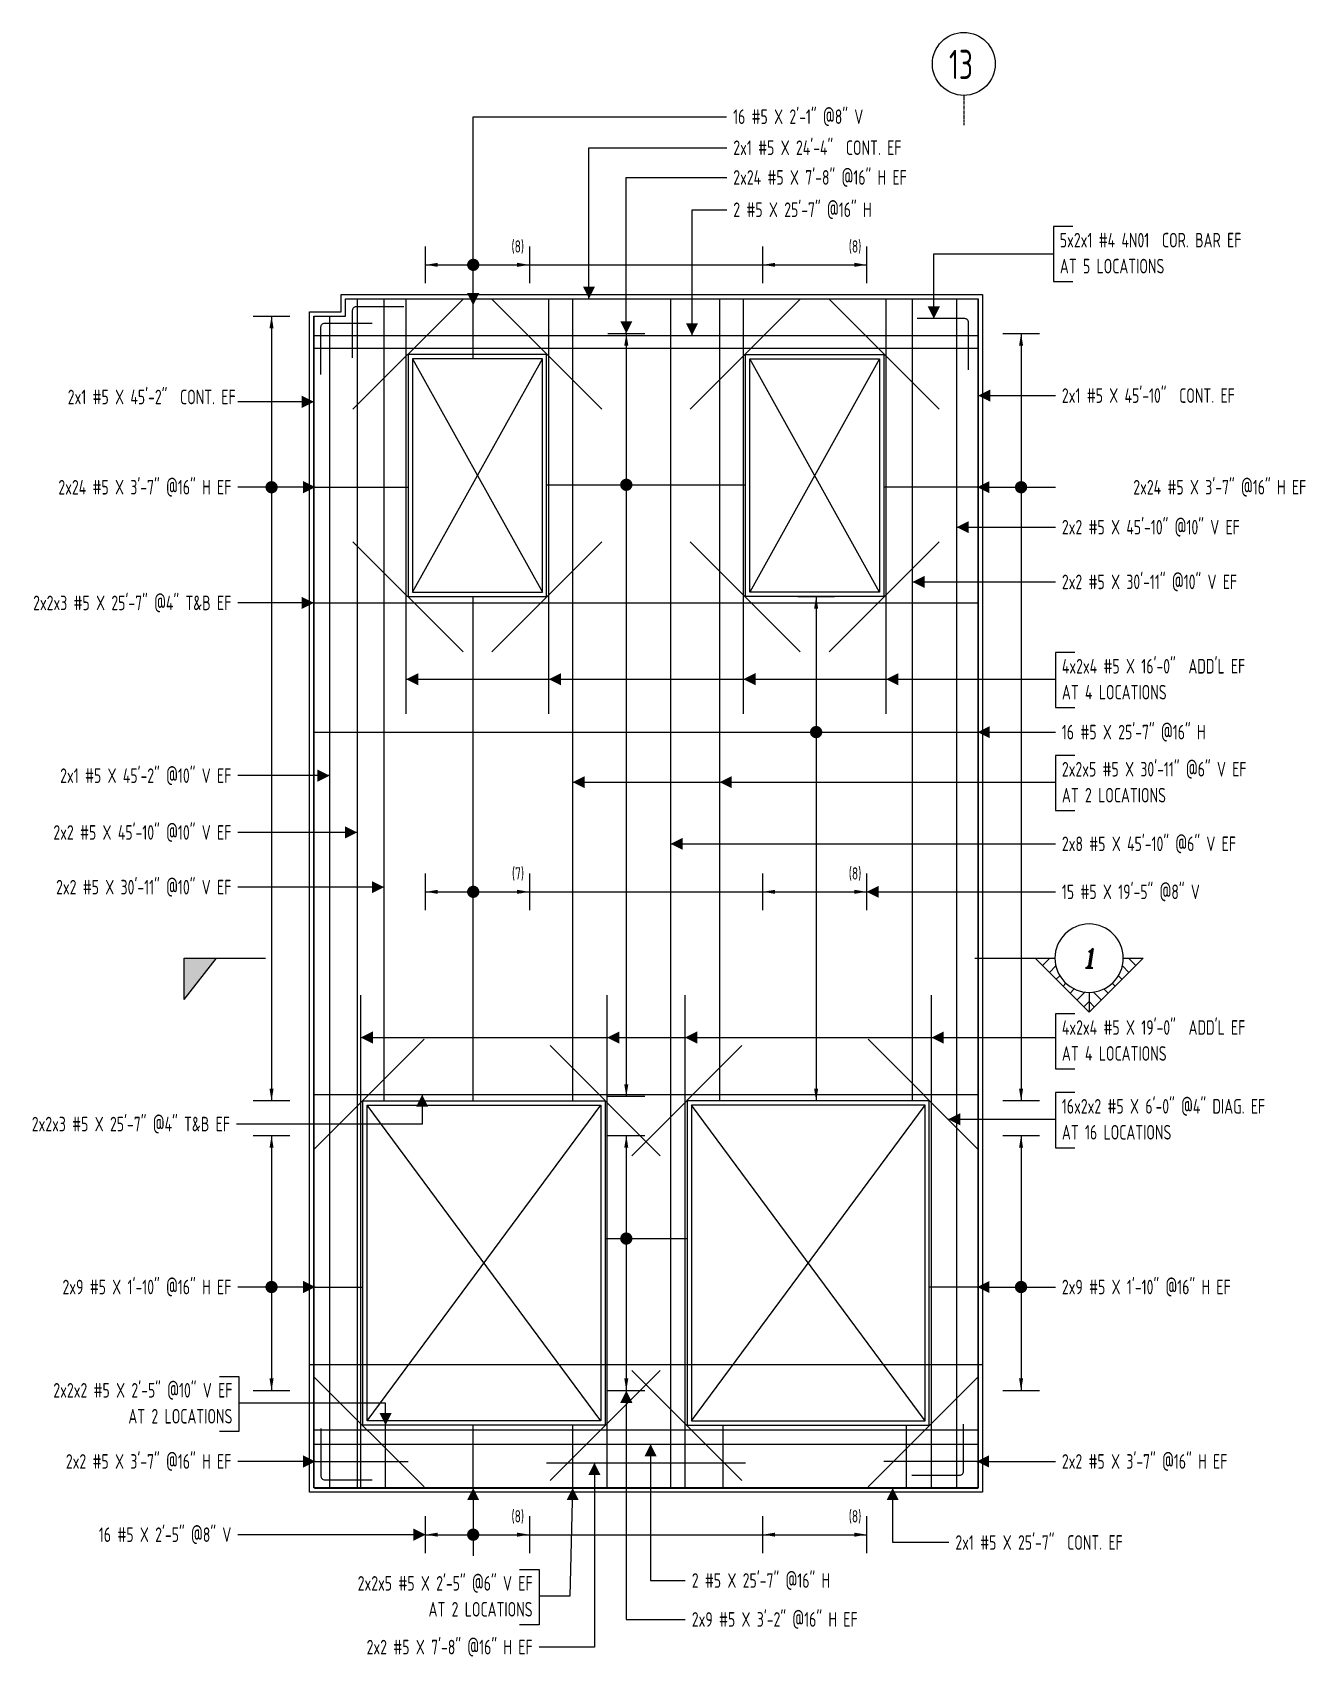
# Model space of a CAD drawing. Header units: inches. Extents: x -3675 to 38568, y -2433 to 4174.
# Drawn here: x 17910 to 18499, y 285 to 1036 of the extents above; entities that cross this region are included whole.
import ezdxf
from ezdxf.enums import TextEntityAlignment as Align

# ---------------------------------------------------------------- set-up
doc = ezdxf.new("R2010")
doc.units = ezdxf.units.IN
doc.header["$MEASUREMENT"] = 0
doc.linetypes.add('PHANTOM', pattern=[2.5, 1.25, -0.25, 0.25, -0.25, 0.25, -0.25])
doc.layers.get('0').update_dxf_attribs({"linetype": 'CONTINUOUS'})
for name, color, linetype in [('0-25', 7, 'CONTINUOUS'), ('0-25TEXT', 7, 'CONTINUOUS'), ('0-35', 3, 'CONTINUOUS'), ('0-35TEXT', 3, 'CONTINUOUS'), ('0-50', 10, 'CONTINUOUS'), ('3', 3, 'CONTINUOUS'), ('BAR-LBL', 2, 'CONTINUOUS'), ('GRID', 8, 'PHANTOM'), ('Hatch', 253, 'CONTINUOUS'), ('INTERMEDIATERANGELAY', 7, 'CONTINUOUS'), ('RANGELAY', 7, 'CONTINUOUS'), ('REBARS', 4, 'CONTINUOUS')]:
    doc.layers.add(name, color=color, linetype=linetype)
doc.layers.add('COVER', color=6, linetype='CONTINUOUS', lineweight=0, plot=False)
doc.styles.add('AR', font='ARCHQUIK.shx', dxfattribs={"width": 0.8})
doc.styles.add('ROMANT', font='romant')

# ---------------------------------------------------------------- blocks, each defined once
blk = doc.blocks.new('leadrblk')
blk.add_lwpolyline([(0, 0, 0, 1, 0), (1, 0, 1, 1, 0)], format="xyseb")
blk = doc.blocks.new('SECTARO')
at = {"linetype": 'Continuous'}
blk.add_line((33.32, 16.99), (20.13, 0), dxfattribs=at)
for p, q in [((33.32, 16.99), (33.32, 0)), ((33.32, 0), (0, 0))]:
    blk.add_line(p, q)
for points in [[(33.32, 0), (33.32, 16.99), (33.32, 0), (20.13, 0)], [(33.32, 16.99), (20.13, 0), (33.32, 0), (33.32, 16.99)]]:
    blk.add_solid(points, dxfattribs=at)
blk = doc.blocks.new('*X3')
at = {"color": 0, "linetype": 'Continuous'}
for p, q in [((-1.108, 0.278), (-1.075, 0.312)), ((-1.081, 0.217), (-1.031, 0.267)), ((-1.013, 0.197), (-0.986, 0.223)), ((-0.96, 0.161), (-0.942, 0.179)), ((-0.92, 0.112), (-0.898, 0.135)), ((-0.895, 0.05), (-0.854, 0.091)), ((-0.856, 0), (-0.81, 0.046)), ((-0.768, 0), (-0.765, 0.002))]:
    blk.add_line(p, q, dxfattribs=at)
blk = doc.blocks.new('*X2')
at = {"color": 0, "linetype": 'Continuous'}
for p, q in [((-1.108, 0.278), (-1.075, 0.312)), ((-0.96, 0.161), (-0.942, 0.179)), ((-0.856, 0), (-0.81, 0.046))]:
    blk.add_line(p, q, dxfattribs=at)
blk = doc.blocks.new('SECTNU')
at = {"linetype": 'Continuous'}
blk.add_line((-24.74, 0), (-32.81, 0), dxfattribs=at)
blk.add_line((0, 0), (-24.74, 0))
at = {"layer": '3'}
for p, q in [((-68.89, 0), (-46.81, 22.07)), ((-60.81, 0), (-68.89, 0))]:
    blk.add_line(p, q, dxfattribs=at)
at = {"layer": '3', "linetype": 'Continuous'}
blk.add_line((-46.81, 14), (-46.81, 22.07), dxfattribs=at)
at = {"layer": '3'}
for points in [[(-46.81, 22.07), (-24.74, 0), (-32.81, 0, 1)], [(-32.81, 0, 0.414214), (-46.81, 14)]]:
    blk.add_lwpolyline(points, format="xyb", dxfattribs=at)
for start, end in [(90, 180), (180, 0)]:
    blk.add_arc((-46.81, 0), 14, start, end, dxfattribs=at)
at = {"linetype": 'Continuous', "xscale": -64, "yscale": 64, "zscale": 64, "rotation": 359.9999999999999}
blk.add_blockref('*X3', (-117.73, 0), dxfattribs=at)
at = {"linetype": 'Continuous', "xscale": 64, "yscale": 64, "zscale": 64}
for name in ['*X3', '*X2']:
    blk.add_blockref(name, (24.1, 0), dxfattribs=at)
at = {"linetype": 'Continuous', "style": 'ROMANT', "oblique": 9, "width": 0.9}
blk.add_attdef('NO', text='', height=8, dxfattribs=at).set_placement((-46.81, 0), align=Align.MIDDLE)
blk = doc.blocks.new('rendmark')
at = {"color": 4}
blk.add_line((0, -3), (0, 3), dxfattribs=at)
blk = doc.blocks.new('rarrow')
at = {"color": 7}
blk.add_solid([(2, -0.33), (2, 0.33), (0, 0)], dxfattribs=at)
blk = doc.blocks.new('*U1733', base_point=(18092.02, 638.67))
at = {"layer": 'INTERMEDIATERANGELAY'}
blk.add_line((18140.02, 638.67), (18248.02, 638.67), dxfattribs=at)
at = {"layer": 'RANGELAY'}
for p, q in [((18092.02, 638.67), (18140.02, 638.67)), ((18248.02, 638.67), (18296.03, 638.67))]:
    blk.add_line(p, q, dxfattribs=at)
at = {"layer": 'RANGELAY', "xscale": 2.834645669291339, "yscale": 2.834645669291339}
for name, p in [('rendmark', (18092.02, 638.67)), ('rendmark', (18248.02, 638.67)), ('rarrow', (18092.02, 638.67)), ('rarrow', (18248.02, 638.67))]:
    blk.add_blockref(name, p, dxfattribs=at)
at = {"layer": 'RANGELAY', "xscale": 2.834645669291339, "yscale": 2.834645669291339, "rotation": 179.999996929531}
for name, p in [('rendmark', (18140.02, 638.67)), ('rendmark', (18296.03, 638.67)), ('rarrow', (18140.02, 638.67)), ('rarrow', (18296.03, 638.67))]:
    blk.add_blockref(name, p, dxfattribs=at)
blk = doc.blocks.new('VPM6FC311')
at = {"const_width": 1}
blk.add_lwpolyline([(-0.5, 0, 1), (0.5, 0, 1)], format="xyb", close=True, dxfattribs=at)
blk = doc.blocks.new('*U960', base_point=(18304.71, 720.94))
at = {"layer": 'REBARS', "color": 0}
blk.add_lwpolyline([(18305.02, 720.94), (18305.02, 912.94)], dxfattribs=at)
blk = doc.blocks.new('*U961', base_point=(18239.32, 720.94))
at = {"layer": 'REBARS', "color": 0}
blk.add_lwpolyline([(18239.01, 720.94), (18239.01, 912.94)], dxfattribs=at)
blk = doc.blocks.new('*U962', base_point=(18148.71, 720.94))
at = {"layer": 'REBARS', "color": 0}
blk.add_lwpolyline([(18149.03, 720.94), (18149.03, 912.94)], dxfattribs=at)
blk = doc.blocks.new('*U963', base_point=(18083.33, 720.94))
at = {"layer": 'REBARS', "color": 0}
blk.add_lwpolyline([(18083.02, 720.94), (18083.02, 912.94)], dxfattribs=at)
blk = doc.blocks.new('*U658', base_point=(18187.22, 417.06))
at = {"layer": 'REBARS', "color": 0}
blk.add_lwpolyline([(18187.44, 417.28), (18238.35, 366.37)], dxfattribs=at)
blk = doc.blocks.new('*U659', base_point=(18187.22, 516.83))
at = {"layer": 'REBARS', "color": 0}
blk.add_lwpolyline([(18187.44, 516.61), (18238.35, 567.52)], dxfattribs=at)
blk = doc.blocks.new('*U660', base_point=(18040.17, 414.11))
at = {"layer": 'REBARS', "color": 0}
blk.add_lwpolyline([(18040.39, 414.33), (18091.31, 363.41)], dxfattribs=at)
blk = doc.blocks.new('*U661', base_point=(18200.82, 417.06))
at = {"layer": 'REBARS', "color": 0}
blk.add_lwpolyline([(18200.6, 417.28), (18149.68, 366.37)], dxfattribs=at)
blk = doc.blocks.new('*U662', base_point=(18040.17, 519.78))
at = {"layer": 'REBARS', "color": 0}
blk.add_lwpolyline([(18040.39, 519.56), (18091.31, 570.47)], dxfattribs=at)
blk = doc.blocks.new('*U663', base_point=(18200.82, 516.83))
at = {"layer": 'REBARS', "color": 0}
blk.add_lwpolyline([(18200.6, 516.61), (18149.68, 567.52)], dxfattribs=at)
blk = doc.blocks.new('*U664', base_point=(18214.21, 800.35))
at = {"layer": 'REBARS', "color": 0}
blk.add_lwpolyline([(18214.43, 800.57), (18265.35, 749.66)], dxfattribs=at)
blk = doc.blocks.new('*U665', base_point=(18329.82, 800.35))
at = {"layer": 'REBARS', "color": 0}
blk.add_lwpolyline([(18329.6, 800.57), (18278.68, 749.66)], dxfattribs=at)
blk = doc.blocks.new('*U666', base_point=(18214.21, 862.08))
at = {"layer": 'REBARS', "color": 0}
blk.add_lwpolyline([(18214.43, 861.86), (18265.35, 912.77)], dxfattribs=at)
blk = doc.blocks.new('*U667', base_point=(18329.82, 862.08))
at = {"layer": 'REBARS', "color": 0}
blk.add_lwpolyline([(18329.6, 861.86), (18278.68, 912.77)], dxfattribs=at)
blk = doc.blocks.new('*U668', base_point=(18058.22, 800.35))
at = {"layer": 'REBARS', "color": 0}
blk.add_lwpolyline([(18058.44, 800.57), (18109.35, 749.66)], dxfattribs=at)
blk = doc.blocks.new('*U669', base_point=(18173.82, 800.35))
at = {"layer": 'REBARS', "color": 0}
blk.add_lwpolyline([(18173.6, 800.57), (18122.69, 749.66)], dxfattribs=at)
blk = doc.blocks.new('*U670', base_point=(18058.22, 862.08))
at = {"layer": 'REBARS', "color": 0}
blk.add_lwpolyline([(18058.44, 861.86), (18109.35, 912.77)], dxfattribs=at)
blk = doc.blocks.new('*U671', base_point=(18173.82, 862.08))
at = {"layer": 'REBARS', "color": 0}
blk.add_lwpolyline([(18173.6, 861.86), (18122.69, 912.77)], dxfattribs=at)
blk = doc.blocks.new('*U1496', base_point=(18043.39, 366.44))
at = {"layer": 'REBARS', "color": 0}
blk.add_lwpolyline([(18043.64, 390.44), (18043.64, 368.44, 0.414214), (18045.39, 366.69), (18067.39, 366.69)], format="xyb", dxfattribs=at)
blk = doc.blocks.new('*U1497', base_point=(18340.92, 368.44))
at = {"layer": 'REBARS', "color": 0}
blk.add_lwpolyline([(18340.67, 392.44), (18340.67, 370.44, -0.414214), (18338.92, 368.69), (18316.92, 368.69)], format="xyb", dxfattribs=at)
blk = doc.blocks.new('*U851', base_point=(18347.96, 362.94))
at = {"layer": 'REBARS', "color": 0}
blk.add_lwpolyline([(18347.64, 362.94), (18347.64, 912.94)], dxfattribs=at)
blk = doc.blocks.new('*U764', base_point=(18040.71, 362.94))
at = {"layer": 'REBARS', "color": 0}
blk.add_lwpolyline([(18040.39, 362.94), (18040.39, 904.94)], dxfattribs=at)
blk = doc.blocks.new('*U1037', base_point=(18114.36, 884.99))
at = {"layer": 'REBARS', "color": 0}
blk.add_lwpolyline([(18114.05, 884.99), (18114.05, 909.99)], dxfattribs=at)
blk = doc.blocks.new('*U1498', base_point=(18043.39, 901.94))
at = {"layer": 'REBARS', "color": 0}
blk.add_lwpolyline([(18043.64, 877.94), (18043.64, 899.94, -0.414214), (18045.39, 901.69), (18067.39, 901.69)], format="xyb", dxfattribs=at)
blk = doc.blocks.new('*U912', base_point=(18040.39, 712.21))
at = {"layer": 'REBARS', "color": 0}
blk.add_lwpolyline([(18040.39, 712.52), (18347.39, 712.52)], dxfattribs=at)
blk = doc.blocks.new('*U1097', base_point=(18272.67, 775.23))
at = {"layer": 'RANGELAY'}
blk.add_line((18272.67, 775.23), (18272.67, 541.94), dxfattribs=at)
at = {"layer": 'RANGELAY', "xscale": 2.834645669291339, "yscale": 2.834645669291339}
for name, p, rotation in [('rendmark', (18272.67, 775.23), 269.9999999999999), ('rarrow', (18272.67, 775.23), 269.9999999999999), ('rendmark', (18272.67, 541.94), 89.999996929531), ('rarrow', (18272.67, 541.94), 89.999996929531)]:
    blk.add_blockref(name, p, dxfattribs=dict(at, rotation=rotation))
blk = doc.blocks.new('VPM706161')
at = {"const_width": 1}
blk.add_lwpolyline([(-0.5, 0, 1), (0.5, 0, 1)], format="xyb", close=True, dxfattribs=at)
blk = doc.blocks.new('*U984', base_point=(18055.64, 912.63))
at = {"layer": 'REBARS', "color": 0}
blk.add_lwpolyline([(18055.64, 912.94), (18347.64, 912.94)], dxfattribs=at)
blk = doc.blocks.new('*U765', base_point=(18040.08, 904.94))
at = {"layer": 'REBARS', "color": 0}
blk.add_lwpolyline([(18040.39, 904.94), (18040.39, 362.94)], dxfattribs=at)
blk = doc.blocks.new('*U1499', base_point=(18058.02, 909.59))
at = {"layer": 'REBARS', "color": 0}
blk.add_lwpolyline([(18058.27, 885.59), (18058.27, 907.59, -0.414214), (18060.02, 909.34), (18082.02, 909.34)], format="xyb", dxfattribs=at)
blk = doc.blocks.new('*U763', base_point=(18047.28, 904.94))
at = {"layer": 'REBARS', "color": 0}
blk.add_lwpolyline([(18047.59, 904.94), (18047.59, 362.94)], dxfattribs=at)
blk = doc.blocks.new('*U1500', base_point=(18343.44, 904.01))
at = {"layer": 'REBARS', "color": 0}
blk.add_lwpolyline([(18343.19, 880.01), (18343.19, 902.01, 0.414214), (18341.44, 903.76), (18319.44, 903.76)], format="xyb", dxfattribs=at)
blk = doc.blocks.new('*U791', base_point=(18114.36, 362.94))
at = {"layer": 'REBARS', "color": 0}
blk.add_lwpolyline([(18114.05, 362.94), (18114.05, 391.94)], dxfattribs=at)
blk = doc.blocks.new('*U911', base_point=(18040.64, 895.72))
at = {"layer": 'REBARS', "color": 0}
blk.add_lwpolyline([(18040.64, 896.03), (18347.64, 896.03)], dxfattribs=at)
blk = doc.blocks.new('*U1096', base_point=(18367.46, 525.94))
at = {"layer": 'RANGELAY'}
blk.add_line((18367.46, 525.94), (18367.46, 407.94), dxfattribs=at)
at = {"layer": 'RANGELAY', "xscale": 2.834645669291339, "yscale": 2.834645669291339}
for name, p, rotation in [('rendmark', (18367.46, 525.94), 269.9999999999999), ('rarrow', (18367.46, 525.94), 269.9999999999999), ('rarrow', (18367.46, 407.94), 89.999996929531), ('rendmark', (18367.46, 407.94), 89.999996929531)]:
    blk.add_blockref(name, p, dxfattribs=dict(at, rotation=rotation))
blk = doc.blocks.new('VPM706621')
at = {"const_width": 1}
blk.add_lwpolyline([(-0.5, 0, 1), (0.5, 0, 1)], format="xyb", close=True, dxfattribs=at)
blk = doc.blocks.new('*U812', base_point=(18347.22, 455.58))
at = {"layer": 'REBARS', "color": 0}
blk.add_lwpolyline([(18347.22, 455.89), (18325.22, 455.89)], dxfattribs=at)
blk = doc.blocks.new('*U1095', base_point=(18367.46, 896.94))
at = {"layer": 'RANGELAY'}
blk.add_line((18367.46, 896.94), (18367.46, 541.94), dxfattribs=at)
at = {"layer": 'RANGELAY', "xscale": 2.834645669291339, "yscale": 2.834645669291339}
for name, p, rotation in [('rendmark', (18367.46, 896.94), 269.9999999999999), ('rarrow', (18367.46, 896.94), 269.9999999999999), ('rendmark', (18367.46, 541.94), 89.999996929531), ('rarrow', (18367.46, 541.94), 89.999996929531)]:
    blk.add_blockref(name, p, dxfattribs=dict(at, rotation=rotation))
blk = doc.blocks.new('VPM706721')
at = {"const_width": 1}
blk.add_lwpolyline([(-0.5, 0, 1), (0.5, 0, 1)], format="xyb", close=True, dxfattribs=at)
blk = doc.blocks.new('*U1052', base_point=(18347.22, 825.47))
at = {"layer": 'REBARS', "color": 0}
blk.add_lwpolyline([(18347.22, 825.78), (18304.22, 825.78)], dxfattribs=at)
blk = doc.blocks.new('*U1094', base_point=(18020.78, 525.94))
at = {"layer": 'RANGELAY'}
blk.add_line((18020.78, 525.94), (18020.78, 407.94), dxfattribs=at)
at = {"layer": 'RANGELAY', "xscale": 2.834645669291339, "yscale": 2.834645669291339}
for name, p, rotation in [('rendmark', (18020.78, 525.94), 269.9999999999999), ('rarrow', (18020.78, 525.94), 269.9999999999999), ('rarrow', (18020.78, 407.94), 89.999996929531), ('rendmark', (18020.78, 407.94), 89.999996929531)]:
    blk.add_blockref(name, p, dxfattribs=dict(at, rotation=rotation))
blk = doc.blocks.new('VPM706821')
at = {"const_width": 1}
blk.add_lwpolyline([(-0.5, 0, 1), (0.5, 0, 1)], format="xyb", close=True, dxfattribs=at)
blk = doc.blocks.new('*U811', base_point=(18041.02, 455.58))
at = {"layer": 'REBARS', "color": 0}
blk.add_lwpolyline([(18041.02, 455.89), (18063.02, 455.89)], dxfattribs=at)
blk = doc.blocks.new('*U1093', base_point=(18020.78, 904.94))
at = {"layer": 'RANGELAY'}
blk.add_line((18020.78, 904.94), (18020.78, 541.94), dxfattribs=at)
at = {"layer": 'RANGELAY', "xscale": 2.834645669291339, "yscale": 2.834645669291339}
for name, p, rotation in [('rendmark', (18020.78, 904.94), 269.9999999999999), ('rarrow', (18020.78, 904.94), 269.9999999999999), ('rendmark', (18020.78, 541.94), 89.999996929531), ('rarrow', (18020.78, 541.94), 89.999996929531)]:
    blk.add_blockref(name, p, dxfattribs=dict(at, rotation=rotation))
blk = doc.blocks.new('VPM706921')
at = {"const_width": 1}
blk.add_lwpolyline([(-0.5, 0, 1), (0.5, 0, 1)], format="xyb", close=True, dxfattribs=at)
blk = doc.blocks.new('*U1049', base_point=(18041.02, 825.47))
at = {"layer": 'REBARS', "color": 0}
blk.add_lwpolyline([(18041.02, 825.78), (18084.02, 825.78)], dxfattribs=at)
blk = doc.blocks.new('*U1013', base_point=(18073.11, 541.94))
at = {"layer": 'REBARS', "color": 0}
blk.add_lwpolyline([(18072.8, 541.94), (18072.8, 912.94)], dxfattribs=at)
blk = doc.blocks.new('*U850', base_point=(18060.08, 912.94))
at = {"layer": 'REBARS', "color": 0}
blk.add_lwpolyline([(18060.39, 912.94), (18060.39, 362.94)], dxfattribs=at)
blk = doc.blocks.new('*U1092', base_point=(18184.86, 896.94))
at = {"layer": 'RANGELAY'}
blk.add_line((18184.86, 896.94), (18184.86, 543.94), dxfattribs=at)
at = {"layer": 'RANGELAY', "xscale": 2.834645669291339, "yscale": 2.834645669291339}
for name, p, rotation in [('rendmark', (18184.86, 896.94), 269.9999999999999), ('rarrow', (18184.86, 896.94), 269.9999999999999), ('rarrow', (18184.86, 543.94), 89.999996929531), ('rendmark', (18184.86, 543.94), 89.999996929531)]:
    blk.add_blockref(name, p, dxfattribs=dict(at, rotation=rotation))
blk = doc.blocks.new('VPM706B61')
at = {"const_width": 1}
blk.add_lwpolyline([(-0.5, 0, 1), (0.5, 0, 1)], format="xyb", close=True, dxfattribs=at)
blk = doc.blocks.new('*U1074', base_point=(18148.01, 826.6))
at = {"layer": 'REBARS', "color": 0}
blk.add_lwpolyline([(18148.01, 826.91), (18240.01, 826.91)], dxfattribs=at)
blk = doc.blocks.new('*U1091', base_point=(18184.86, 525.94))
at = {"layer": 'RANGELAY'}
blk.add_line((18184.86, 525.94), (18184.86, 407.94), dxfattribs=at)
at = {"layer": 'RANGELAY', "xscale": 2.834645669291339, "yscale": 2.834645669291339}
for name, p, rotation in [('rendmark', (18184.86, 525.94), 269.9999999999999), ('rarrow', (18184.86, 525.94), 269.9999999999999), ('rarrow', (18184.86, 407.94), 89.999996929531), ('rendmark', (18184.86, 407.94), 89.999996929531)]:
    blk.add_blockref(name, p, dxfattribs=dict(at, rotation=rotation))
blk = doc.blocks.new('VPM706C61')
at = {"const_width": 1}
blk.add_lwpolyline([(-0.5, 0, 1), (0.5, 0, 1)], format="xyb", close=True, dxfattribs=at)
blk = doc.blocks.new('*U824', base_point=(18175.02, 477.99))
at = {"layer": 'REBARS', "color": 0}
blk.add_lwpolyline([(18175.02, 478.3), (18213.02, 478.3)], dxfattribs=at)
blk = doc.blocks.new('*U910', base_point=(18040.64, 363.26))
at = {"layer": 'REBARS', "color": 0}
blk.add_lwpolyline([(18040.64, 362.94), (18347.64, 362.94)], dxfattribs=at)
blk = doc.blocks.new('*U849', base_point=(18205.01, 912.94))
at = {"layer": 'REBARS', "color": 0}
blk.add_lwpolyline([(18205.32, 912.94), (18205.32, 362.94)], dxfattribs=at)
blk = doc.blocks.new('*U1010', base_point=(18227.71, 912.94))
at = {"layer": 'REBARS', "color": 0}
blk.add_lwpolyline([(18228.02, 912.94), (18228.02, 541.94)], dxfattribs=at)
blk = doc.blocks.new('*U1011', base_point=(18159.71, 912.94))
at = {"layer": 'REBARS', "color": 0}
blk.add_lwpolyline([(18160.03, 912.94), (18160.03, 541.94)], dxfattribs=at)
blk = doc.blocks.new('*U672', base_point=(18347.87, 414.11))
at = {"layer": 'REBARS', "color": 0}
blk.add_lwpolyline([(18347.64, 414.33), (18296.73, 363.41)], dxfattribs=at)
blk = doc.blocks.new('*U673', base_point=(18347.87, 519.78))
at = {"layer": 'REBARS', "color": 0}
blk.add_lwpolyline([(18347.64, 519.56), (18296.73, 570.47)], dxfattribs=at)
blk = doc.blocks.new('*U590', base_point=(18325.71, 362.94))
at = {"layer": 'REBARS', "color": 0}
blk.add_lwpolyline([(18326.02, 362.94), (18326.02, 590.94)], dxfattribs=at)
blk = doc.blocks.new('*U591', base_point=(18212.33, 362.94))
at = {"layer": 'REBARS', "color": 0}
blk.add_lwpolyline([(18212.02, 362.94), (18212.02, 590.94)], dxfattribs=at)
blk = doc.blocks.new('*U592', base_point=(18175.71, 362.94))
at = {"layer": 'REBARS', "color": 0}
blk.add_lwpolyline([(18176.02, 362.94), (18176.02, 590.94)], dxfattribs=at)
blk = doc.blocks.new('*U593', base_point=(18062.33, 362.94))
at = {"layer": 'REBARS', "color": 0}
blk.add_lwpolyline([(18062.02, 362.94), (18062.02, 590.94)], dxfattribs=at)
blk = doc.blocks.new('*U789', base_point=(18314.2, 362.94))
at = {"layer": 'REBARS', "color": 0}
blk.add_lwpolyline([(18314.51, 362.94), (18314.51, 391.94)], dxfattribs=at)
blk = doc.blocks.new('*U790', base_point=(18073.84, 362.94))
at = {"layer": 'REBARS', "color": 0}
blk.add_lwpolyline([(18073.53, 362.94), (18073.53, 391.94)], dxfattribs=at)
blk = doc.blocks.new('*U908', base_point=(18040.39, 772.6))
at = {"layer": 'REBARS', "color": 0}
blk.add_lwpolyline([(18040.39, 772.29), (18347.39, 772.29)], dxfattribs=at)
blk = doc.blocks.new('*U909', base_point=(18040.39, 889.83))
at = {"layer": 'REBARS', "color": 0}
blk.add_lwpolyline([(18040.39, 890.14), (18347.39, 890.14)], dxfattribs=at)
blk = doc.blocks.new('*U787', base_point=(18229.15, 391.94))
at = {"layer": 'REBARS', "color": 0}
blk.add_lwpolyline([(18229.46, 391.94), (18229.46, 362.94)], dxfattribs=at)
blk = doc.blocks.new('*U788', base_point=(18159.71, 391.94))
at = {"layer": 'REBARS', "color": 0}
blk.add_lwpolyline([(18160.03, 391.94), (18160.03, 362.94)], dxfattribs=at)
blk = doc.blocks.new('*U906', base_point=(18040.39, 390.12))
at = {"layer": 'REBARS', "color": 0}
blk.add_lwpolyline([(18040.39, 389.81), (18347.39, 389.81)], dxfattribs=at)
blk = doc.blocks.new('*U907', base_point=(18040.39, 544.58))
at = {"layer": 'REBARS', "color": 0}
blk.add_lwpolyline([(18040.39, 544.89), (18347.39, 544.89)], dxfattribs=at)
blk = doc.blocks.new('*U1729', base_point=(18092.02, 341.36))
at = {"layer": 'INTERMEDIATERANGELAY'}
blk.add_line((18140.03, 341.36), (18248.01, 341.36), dxfattribs=at)
at = {"layer": 'RANGELAY'}
for p, q in [((18092.02, 341.36), (18140.03, 341.36)), ((18248.01, 341.36), (18296.02, 341.36))]:
    blk.add_line(p, q, dxfattribs=at)
at = {"layer": 'RANGELAY', "xscale": 2.834645669291339, "yscale": 2.834645669291339}
for name, p in [('rendmark', (18092.02, 341.36)), ('rendmark', (18248.01, 341.36)), ('rarrow', (18092.02, 341.36)), ('rarrow', (18248.01, 341.36))]:
    blk.add_blockref(name, p, dxfattribs=at)
at = {"layer": 'RANGELAY', "xscale": 2.834645669291339, "yscale": 2.834645669291339, "rotation": 179.999996929531}
for name, p in [('rendmark', (18140.03, 341.36)), ('rendmark', (18296.02, 341.36)), ('rarrow', (18140.03, 341.36)), ('rarrow', (18296.02, 341.36))]:
    blk.add_blockref(name, p, dxfattribs=at)
blk = doc.blocks.new('VPM7074A1')
at = {"const_width": 1}
blk.add_lwpolyline([(-0.5, 0, 1), (0.5, 0, 1)], format="xyb", close=True, dxfattribs=at)
blk = doc.blocks.new('*U1735', base_point=(18092.02, 928.64))
at = {"layer": 'INTERMEDIATERANGELAY'}
blk.add_line((18140.03, 928.64), (18248.01, 928.64), dxfattribs=at)
at = {"layer": 'RANGELAY'}
for p, q in [((18092.02, 928.64), (18140.03, 928.64)), ((18248.01, 928.64), (18296.02, 928.64))]:
    blk.add_line(p, q, dxfattribs=at)
at = {"layer": 'RANGELAY', "xscale": 2.834645669291339, "yscale": 2.834645669291339}
for name, p in [('rendmark', (18092.02, 928.64)), ('rendmark', (18248.01, 928.64)), ('rarrow', (18092.02, 928.64)), ('rarrow', (18248.01, 928.64))]:
    blk.add_blockref(name, p, dxfattribs=at)
at = {"layer": 'RANGELAY', "xscale": 2.834645669291339, "yscale": 2.834645669291339, "rotation": 179.999996929531}
for name, p in [('rendmark', (18140.03, 928.64)), ('rendmark', (18296.02, 928.64)), ('rarrow', (18140.03, 928.64)), ('rarrow', (18296.02, 928.64))]:
    blk.add_blockref(name, p, dxfattribs=at)
blk = doc.blocks.new('VPM707541')
at = {"const_width": 1}
blk.add_lwpolyline([(-0.5, 0, 1), (0.5, 0, 1)], format="xyb", close=True, dxfattribs=at)
blk = doc.blocks.new('*U1012', base_point=(18316.87, 541.94))
at = {"layer": 'REBARS', "color": 0}
blk.add_lwpolyline([(18317.18, 541.94), (18317.18, 912.94)], dxfattribs=at)
blk = doc.blocks.new('*U848', base_point=(18337.96, 912.94))
at = {"layer": 'REBARS', "color": 0}
blk.add_lwpolyline([(18337.64, 912.94), (18337.64, 362.94)], dxfattribs=at)
blk = doc.blocks.new('*U1032', base_point=(18114.36, 541.94))
at = {"layer": 'REBARS', "color": 0}
blk.add_lwpolyline([(18114.05, 541.94), (18114.05, 774.94)], dxfattribs=at)
blk = doc.blocks.new('*U1048', base_point=(18347.02, 374.91))
at = {"layer": 'REBARS', "color": 0}
blk.add_lwpolyline([(18347.02, 375.23), (18304.02, 375.23)], dxfattribs=at)
blk = doc.blocks.new('*U905', base_point=(18040.64, 382.89))
at = {"layer": 'REBARS', "color": 0}
blk.add_lwpolyline([(18040.64, 383.2), (18347.64, 383.2)], dxfattribs=at)
blk = doc.blocks.new('*U1047', base_point=(18041.02, 374.91))
at = {"layer": 'REBARS', "color": 0}
blk.add_lwpolyline([(18041.02, 375.23), (18084.02, 375.23)], dxfattribs=at)
blk = doc.blocks.new('*U1073', base_point=(18148.01, 374.25))
at = {"layer": 'REBARS', "color": 0}
blk.add_lwpolyline([(18148.01, 374.57), (18240.01, 374.57)], dxfattribs=at)

msp = doc.modelspace()

# ---------------------------------------------------------------- linework, layer by layer
at = {"layer": '0-25'}
for p, q in [((18086.01904, 885.1937), (18146.026, 777.23388)), ((18086.01904, 777.23388), (18146.026, 885.1937)), ((18302.01904, 885.1937), (18242.01207, 777.23388)), ((18302.01904, 777.23388), (18242.01207, 885.1937)), ((18065.01904, 393.9437), (18173.01904, 539.94416)), ((18173.01904, 393.9437), (18065.01904, 539.94416)), ((18323.01904, 393.9437), (18215.01904, 539.94416)), ((18215.01904, 393.9437), (18323.01904, 539.94416))]:
    msp.add_line(p, q, dxfattribs=at)
at = {"layer": '0-25TEXT'}
for points in [[(18114.05113, 906.97036), (18114.05113, 997.14573), (18231.26375, 997.14573)], [(18167.60295, 912.9437), (18167.60295, 982.80926), (18231.35505, 982.80926)], [(18184.86224, 896.9437), (18184.86224, 969.05598), (18231.35505, 969.05598)], [(18215.27968, 896.03344), (18215.27968, 954.13127), (18231.35505, 954.13127)], [(18391.38775, 946.42589), (18382.3887, 946.42589), (18382.3887, 920.92857), (18391.38775, 920.92857)], [(18327.08108, 903.75729), (18327.08108, 933.67723), (18382.3887, 933.67723)], [(18040.39401, 865.27004), (18005.16671, 865.27004)], [(18347.64404, 868.17375), (18383.33362, 868.17375)], [(18041.01904, 825.78296), (18005.16671, 825.78296)], [(18347.22044, 825.78296), (18383.33228, 825.78296)], [(18337.64402, 807.30517), (18383.33362, 807.30517)], [(18317.18311, 782.00092), (18383.33362, 782.00092)], [(18040.39401, 772.28616), (18005.16671, 772.28616)], [(18392.33267, 749.36689), (18383.33362, 749.36689), (18383.33362, 723.86957), (18392.33267, 723.86957)], [(18083.01898, 736.99319), (18383.33362, 736.99319)], [(18347.36912, 712.52348), (18383.33362, 712.52348)], [(18392.33267, 701.73281), (18383.33362, 701.73281), (18383.33362, 676.23549), (18392.33267, 676.23549)], [(18047.59078, 692.38748), (18005.16671, 692.38748)], [(18160.02601, 689.35912), (18383.33362, 689.35911)], [(18060.39404, 666.1239), (18005.16671, 666.1239)], [(18205.3223, 660.86015), (18383.33362, 660.86015)], [(18072.80119, 640.81965), (18005.16671, 640.81965)], [(18296.01904, 638.66644), (18383.33362, 638.66644)], [(18392.33267, 582.29326), (18383.33362, 582.29326), (18383.33362, 556.79594), (18392.33267, 556.79594)], [(18062.01904, 571.28572), (18383.33362, 571.28572)], [(18090.43196, 544.89188), (18090.43196, 531.25585), (18004.53708, 531.25585)], [(18392.33267, 545.83246), (18383.33362, 545.83246), (18383.33362, 520.33513), (18392.33267, 520.33513)], [(18333.74707, 533.45876), (18383.33362, 533.45876)], [(18041.01904, 455.89081), (18005.16671, 455.89081)], [(18347.22044, 455.89081), (18383.33228, 455.89081)], [(17996.66845, 414.5026), (18005.66751, 414.5026), (18005.66751, 389.00528), (17996.66845, 389.00528)], [(18184.86223, 407.94375), (18184.86223, 302.15867), (18212.16034, 302.15867)], [(18073.52667, 391.94374), (18073.52667, 402.12894), (18005.66751, 402.1289)], [(18196.08497, 383.20044), (18196.08497, 320.15957), (18212.16034, 320.15957)], [(18041.01904, 375.22622), (18005.16671, 375.22622)], [(18170.08702, 374.5656), (18170.08702, 289.362), (18144.51558, 289.362)], [(18347.01903, 375.22622), (18383.33228, 375.22622)], [(18114.05111, 362.94375), (18114.05111, 331.51312)], [(18160.02601, 362.94362), (18158.79507, 312.84698), (18144.51558, 312.84698)], [(18308.06083, 362.9437), (18308.06083, 337.96515), (18334.06172, 337.96515)], [(18092.01904, 341.3557), (18005.16671, 341.3557)], [(18135.51653, 325.22069), (18144.51558, 325.22069), (18144.51558, 299.72336), (18135.51653, 299.72336)]]:
    msp.add_lwpolyline(points, dxfattribs=at)
at = {"layer": '0-35'}
for points in [[(18053.01904, 914.9437), (18349.64404, 914.9437), (18349.64404, 360.9437), (18038.39404, 360.9437), (18038.39404, 906.9437), (18053.01904, 906.9437)], [(18086.01904, 777.23388), (18146.026, 777.23388), (18146.026, 885.1937), (18086.01904, 885.1937)], [(18302.01904, 777.23388), (18242.01207, 777.23388), (18242.01207, 885.1937), (18302.01904, 885.1937)], [(18065.01904, 539.94416), (18173.01904, 539.94416), (18173.01904, 393.9437), (18065.01904, 393.9437)], [(18323.01904, 539.94416), (18215.01904, 539.94416), (18215.01904, 393.9437), (18323.01904, 393.9437)]]:
    msp.add_lwpolyline(points, close=True, dxfattribs=at)
at = {"layer": '0-50'}
msp.add_circle((18340.95659, 1021.56133), 14.53532, dxfattribs=at)
at = {"layer": 'COVER'}
for points in [[(18055.01904, 912.9437), (18347.64404, 912.9437), (18347.64404, 362.9437), (18040.39404, 362.9437), (18040.39404, 904.9437), (18055.01904, 904.9437)], [(18084.01904, 775.23388), (18148.026, 775.23388), (18148.026, 887.1937), (18084.01904, 887.1937)], [(18304.01904, 775.23388), (18240.01207, 775.23388), (18240.01207, 887.1937), (18304.01904, 887.1937)], [(18063.01904, 541.94416), (18175.01904, 541.94416), (18175.01904, 391.9437), (18063.01904, 391.9437)], [(18325.01904, 541.94416), (18213.01904, 541.94416), (18213.01904, 391.9437), (18325.01904, 391.9437)]]:
    msp.add_lwpolyline(points, close=True, dxfattribs=at)
at = {"layer": 'GRID', "lineweight": -3}
msp.add_lwpolyline([(18340.95659, 1007.02601), (18340.95659, 993.0704)], dxfattribs=at)
at = {"layer": 'Hatch'}
msp.add_line((18349.64404, 419.9437), (18038.39404, 419.9437), dxfattribs=at)

# ---------------------------------------------------------------- block references
ref = msp.add_blockref('SECTNU', (18346.06877, 607.97926), dxfattribs=dict(xscale=1.129181470141702, yscale=1.129181470141702, zscale=1.129181470141702, rotation=180))
ref.add_attrib('NO', '1', dxfattribs={"linetype": 'Continuous', "height": 9.03345, "style": 'ROMANT', "oblique": 9, "width": 0.9}).set_placement((18398.9288, 607.97925), align=Align.MIDDLE)
at = {"xscale": 1.129181470141702, "yscale": 1.129181470141702, "zscale": 1.129181470141702, "rotation": 180}
msp.add_blockref('SECTARO', (18017.99555, 607.97927), dxfattribs=at)
at = {"layer": '0-25TEXT'}
for name, p, xscale, yscale in [('VPM707541', (18114.05112, 928.63985), 2.834645669291338, 2.834645669291338), ('leadrblk', (18040.39401, 865.27004), -5.623937007874017, 2.250708661417324), ('leadrblk', (18347.64404, 868.17375), 5.623937007874017, 2.250708661417324), ('leadrblk', (18041.01904, 825.78296), -5.623937007874017, 2.250708661417324), ('leadrblk', (18347.22044, 825.78296), 5.623937007874017, 2.250708661417324), ('leadrblk', (18337.64403, 807.30517), 5.623937007874017, 2.250708661417324), ('leadrblk', (18317.18311, 782.00092), 5.623937007874017, 2.250708661417324), ('leadrblk', (18040.39401, 772.28616), -5.623937007874017, 2.250708661417324), ('leadrblk', (18083.01898, 736.99319), 5.623937007874017, 2.250708661417324), ('leadrblk', (18149.02607, 736.99321), 5.623937007874017, 2.250708661417324), ('leadrblk', (18239.01201, 736.99314), 5.623937007874017, 2.250708661417324), ('leadrblk', (18305.0191, 736.99327), 5.623937007874017, 2.250708661417324), ('leadrblk', (18347.36912, 712.52348), 5.623937007874017, 2.250708661417324), ('leadrblk', (18047.59078, 692.38748), -5.623937007874017, 2.250708661417324), ('leadrblk', (18160.02601, 689.35912), 5.623937007874017, 2.250708661417324), ('leadrblk', (18228.01828, 689.35912), 5.623937007874017, 2.250708661417324), ('leadrblk', (18060.39404, 666.1239), -5.623937007874017, 2.250708661417324), ('leadrblk', (18205.3223, 660.86015), 5.623937007874017, 2.250708661417324), ('leadrblk', (18072.80119, 640.81965), -5.623937007874017, 2.250708661417324), ('VPM6FC311', (18114.05112, 638.66644), 2.834645669291338, 2.834645669291338), ('leadrblk', (18296.01904, 638.66644), 5.623937007874017, 2.250708661417324), ('leadrblk', (18062.01904, 571.28572), 5.623937007874017, 2.250708661417324), ('leadrblk', (18176.01903, 571.28576), 5.623937007874017, 2.250708661417324), ('leadrblk', (18212.01904, 571.28567), 5.623937007874017, 2.250708661417324), ('leadrblk', (18326.01903, 571.28581), 5.623937007874017, 2.250708661417324), ('leadrblk', (18333.74707, 533.45876), 5.623937007874017, 2.250708661417324), ('leadrblk', (18041.01904, 455.89081), -5.623937007874017, 2.250708661417324), ('leadrblk', (18347.22044, 455.89081), 5.623937007874017, 2.250708661417324), ('leadrblk', (18041.01904, 375.22622), -5.623937007874017, 2.250708661417324), ('leadrblk', (18347.01903, 375.22622), 5.623937007874017, 2.250708661417324), ('VPM7074A1', (18114.05112, 341.3557), 2.834645669291338, 2.834645669291338)]:
    msp.add_blockref(name, p, dxfattribs=dict(at, xscale=xscale, yscale=yscale))
for name, p, xscale, yscale, rotation in [('leadrblk', (18114.05113, 909.94329), 5.623937007874017, 2.250708661417324, 90.00000153523449), ('leadrblk', (18167.60295, 912.9437), 5.623937007874017, 2.250708661417324, 90.00000153523449), ('leadrblk', (18327.08108, 903.75729), 5.623937007874017, 2.250708661417324, 90.00000153523449), ('leadrblk', (18184.86224, 896.9437), 5.623937007874017, 2.250708661417324, 90.00000153523449), ('leadrblk', (18215.27968, 896.03344), 5.623937007874017, 2.250708661417324, 90.00000153523449), ('VPM706921', (18020.7832, 825.78296), 2.834645669291338, 2.834645669291338, 269.9999999999999), ('VPM706B61', (18184.86224, 826.91383), 2.834645669291338, 2.834645669291338, 269.9999999999999), ('VPM706721', (18367.45628, 825.78296), 2.834645669291338, 2.834645669291338, 90.00000000000007), ('VPM706161', (18272.66646, 712.52349), 2.834645669291338, 2.834645669291338, 269.9999999999999), ('leadrblk', (18090.43196, 544.89188), 5.623937007874017, 2.250708661417324, 270.0000046057035), ('VPM706C61', (18184.86224, 478.30096), 2.834645669291338, 2.834645669291338, 269.9999999999999), ('VPM706821', (18020.7832, 455.89081), 2.834645669291338, 2.834645669291338, 269.9999999999999), ('VPM706621', (18367.45628, 455.89081), 2.834645669291338, 2.834645669291338, 90.00000000000007), ('leadrblk', (18184.86223, 407.94375), -5.623937007874017, 2.250708661417324, 89.9999984647655), ('leadrblk', (18073.52667, 391.94374), 5.623937007874017, 2.250708661417324, 90.00000153523449), ('leadrblk', (18196.08497, 383.20044), 5.623937007874017, 2.250708661417324, 270.0000046057035), ('leadrblk', (18170.08702, 374.5656), 5.623937007874017, 2.250708661417324, 270.0000046057035), ('leadrblk', (18114.05111, 362.94375), -5.623937007874017, 2.250708661417324, 89.9999984647655), ('leadrblk', (18160.02601, 362.94362), -5.623937007874017, 2.250708661417324, 89.9999984647655), ('leadrblk', (18308.06083, 362.9437), -5.623937007874017, 2.250708661417324, 89.9999984647655), ('leadrblk', (18092.01904, 341.3557), 5.623937007874017, 2.250708661417324, 180.000003070469)]:
    msp.add_blockref(name, p, dxfattribs=dict(at, xscale=xscale, yscale=yscale, rotation=rotation))
at = {"layer": 'RANGELAY'}
for name, p in [('*U1735', (18092.01904, 928.63985)), ('*U1093', (18020.7832, 904.9437)), ('*U1092', (18184.86224, 896.9437)), ('*U1095', (18367.45628, 896.9437)), ('*U1097', (18272.66646, 775.23388)), ('*U1733', (18092.01904, 638.66644)), ('*U1094', (18020.7832, 525.94416)), ('*U1091', (18184.86224, 525.94416)), ('*U1096', (18367.45628, 525.94416)), ('*U1729', (18092.01904, 341.3557))]:
    msp.add_blockref(name, p, dxfattribs=at)
at = {"layer": 'REBARS', "color": 4}
for name, p in [('*U984', (18055.64404, 912.6312)), ('*U1499', (18058.01904, 909.5944)), ('*U670', (18058.22091, 862.08014)), ('*U850', (18060.08154, 912.9437)), ('*U1013', (18073.11361, 541.94416)), ('*U963', (18083.33147, 720.9437)), ('*U1037', (18114.36362, 884.98986)), ('*U671', (18173.82413, 862.08014)), ('*U962', (18148.71357, 720.9437)), ('*U1011', (18159.7135, 912.9437)), ('*U849', (18205.00979, 912.9437)), ('*U666', (18214.21395, 862.08014)), ('*U1010', (18227.70578, 912.9437)), ('*U961', (18239.32451, 720.9437)), ('*U667', (18329.81716, 862.08014)), ('*U960', (18304.7066, 720.9437)), ('*U1012', (18316.8707, 541.94416)), ('*U848', (18337.95653, 912.9437)), ('*U851', (18347.95636, 362.9437)), ('*U764', (18040.70636, 362.9437)), ('*U765', (18040.08154, 904.9437)), ('*U1498', (18043.39404, 901.9437)), ('*U763', (18047.2783, 904.9437)), ('*U1500', (18343.43559, 904.00728)), ('*U911', (18040.64404, 895.72092)), ('*U909', (18040.39403, 889.82892)), ('*U1074', (18148.01207, 826.60133)), ('*U1049', (18041.01904, 825.47046)), ('*U1052', (18347.22044, 825.47046)), ('*U668', (18058.22091, 800.34744)), ('*U669', (18173.82413, 800.34744)), ('*U664', (18214.21395, 800.34744)), ('*U665', (18329.81716, 800.34744)), ('*U1032', (18114.36362, 541.94416)), ('*U908', (18040.39403, 772.59866)), ('*U912', (18040.39404, 712.21098)), ('*U593', (18062.33147, 362.9437)), ('*U592', (18175.7066, 362.9437)), ('*U591', (18212.33147, 362.9437)), ('*U590', (18325.7066, 362.9437)), ('*U662', (18040.17294, 519.78262)), ('*U663', (18200.81716, 516.83059)), ('*U659', (18187.22091, 516.83059)), ('*U673', (18347.86501, 519.78275)), ('*U907', (18040.39404, 544.57938)), ('*U824', (18175.01904, 477.98846)), ('*U811', (18041.01904, 455.57831)), ('*U812', (18347.22044, 455.57831)), ('*U660', (18040.17291, 414.10527)), ('*U661', (18200.81716, 417.05727)), ('*U658', (18187.22091, 417.05727)), ('*U672', (18347.86501, 414.10511)), ('*U790', (18073.83916, 362.9437)), ('*U791', (18114.36362, 362.9437)), ('*U788', (18159.7135, 391.9437)), ('*U787', (18229.15138, 391.9437)), ('*U789', (18314.19891, 362.9437)), ('*U1497', (18340.91574, 368.44012)), ('*U906', (18040.39404, 390.12479)), ('*U905', (18040.64404, 382.88794)), ('*U1496', (18043.39404, 366.44012)), ('*U1047', (18041.01904, 374.91372)), ('*U1073', (18148.01207, 374.2531)), ('*U1048', (18347.01903, 374.91372)), ('*U910', (18040.64404, 363.2562))]:
    msp.add_blockref(name, p, dxfattribs=at)

# ---------------------------------------------------------------- texts
at = {"layer": '0-25TEXT', "style": 'AR', "width": 0.8}
for s, p in [(' (8) ', (18140.02601, 934.30914)), (' (8) ', (18296.01904, 934.30914)), (' (7) ', (18140.01904, 644.33573)), (' (8) ', (18296.02601, 644.33573)), (' (8) ', (18140.02601, 347.02499)), (' (8) ', (18296.01904, 347.02499))]:
    msp.add_text(s, height=5.669291, dxfattribs=at).set_placement(p, align=Align.RIGHT)
at = {"layer": '0-35TEXT', "style": 'AR', "width": 0.8}
for s, p in [('AT 5 LOCATIONS', (18385.38838, 924.67817)), ('AT 4 LOCATIONS', (18386.3333, 727.61917)), ('AT 2 LOCATIONS', (18386.3333, 679.98509)), ('AT 4 LOCATIONS', (18386.3333, 560.54554)), ('AT 16 LOCATIONS', (18386.3333, 524.08474))]:
    msp.add_text(s, height=6.7498312, dxfattribs=at).set_placement(p)
for p in [(18002.66782, 392.75488), (18141.5159, 303.47297)]:
    msp.add_text('AT 2 LOCATIONS', height=6.7498312, dxfattribs=at).set_placement(p, align=Align.RIGHT)
at = {"layer": '0-50', "style": 'AR', "width": 0.8}
msp.add_text('13', height=13.5, dxfattribs=at).set_placement((18334.12167, 1014.57064))
at = {"layer": 'BAR-LBL', "style": 'AR', "width": 0.8}
for s, p in [('16 #5 X 2\'-1" @8" V', (18234.26344, 993.77108)), ('2x1 #5 X 24\'-4"  CONT. EF', (18234.35473, 979.43462)), ('2x24 #5 X 7\'-8" @16" H EF', (18234.35473, 965.68134)), ('2 #5 X 25\'-7" @16" H', (18234.35473, 950.75663)), ('5x2x1 #4 4N01  COR. BAR EF', (18385.38838, 936.67691)), ('2x1 #5 X 45\'-10"  CONT. EF', (18386.3333, 864.7991)), ('2x2 #5 X 45\'-10" @10" V EF', (18386.3333, 803.93053)), ('2x2 #5 X 30\'-11" @10" V EF', (18386.3333, 778.62628)), ('4x2x4 #5 X 16\'-0"  ADD\'L EF', (18386.3333, 739.61791)), ('16 #5 X 25\'-7" @16" H', (18386.3333, 709.14883)), ('2x2x5 #5 X 30\'-11" @6" V EF', (18386.3333, 691.98383)), ('2x8 #5 X 45\'-10" @6" V EF', (18386.3333, 657.4855)), ('15 #5 X 19\'-5" @8" V', (18386.3333, 635.2918)), ('4x2x4 #5 X 19\'-0"  ADD\'L EF', (18386.3333, 572.54429)), ('16x2x2 #5 X 6\'-0" @4" DIAG. EF', (18386.3333, 536.08348)), ('2x9 #5 X 1\'-10" @16" H EF', (18386.33196, 452.51616)), ('2x2 #5 X 3\'-7" @16" H EF', (18386.33196, 371.85157)), ('2x1 #5 X 25\'-7"  CONT. EF', (18337.0614, 334.35777)), ('2 #5 X 25\'-7" @16" H', (18215.16002, 316.78493)), ('2x9 #5 X 3\'-2" @16" H EF', (18215.16002, 298.78403))]:
    msp.add_text(s, height=6.7492913, dxfattribs=at).set_placement(p)
for s, p in [('2x1 #5 X 45\'-2"  CONT. EF', (18004.16681, 864.14515)), ('2x24 #5 X 3\'-7" @16" H EF', (18002.16702, 822.40832)), ('2x24 #5 X 3\'-7" @16" H EF', (18499.34768, 822.40832)), ('2x2x3 #5 X 25\'-7" @4" T&B EF', (18002.16703, 768.91151)), ('2x1 #5 X 45\'-2" @10" V EF', (18002.16702, 689.01284)), ('2x2 #5 X 45\'-10" @10" V EF', (18002.16703, 662.74925)), ('2x2 #5 X 30\'-11" @10" V EF', (18002.16703, 637.445)), ('2x2x3 #5 X 25\'-7" @4" T&B EF', (18001.5374, 527.88121)), ('2x9 #5 X 1\'-10" @16" H EF', (18002.16703, 452.51616)), ('2x2x2 #5 X 2\'-5" @10" V EF', (18002.66782, 404.75362)), ('2x2 #5 X 3\'-7" @16" H EF', (18002.16703, 371.85157)), ('16 #5 X 2\'-5" @8" V', (18002.16703, 337.98106)), ('2x2x5 #5 X 2\'-5" @6" V EF', (18141.5159, 315.47171)), ('2x2 #5 X 7\'-8" @16" H EF', (18141.5159, 285.98736))]:
    msp.add_text(s, height=6.7492913, dxfattribs=at).set_placement(p, align=Align.RIGHT)

doc.saveas('drawing.dxf')
